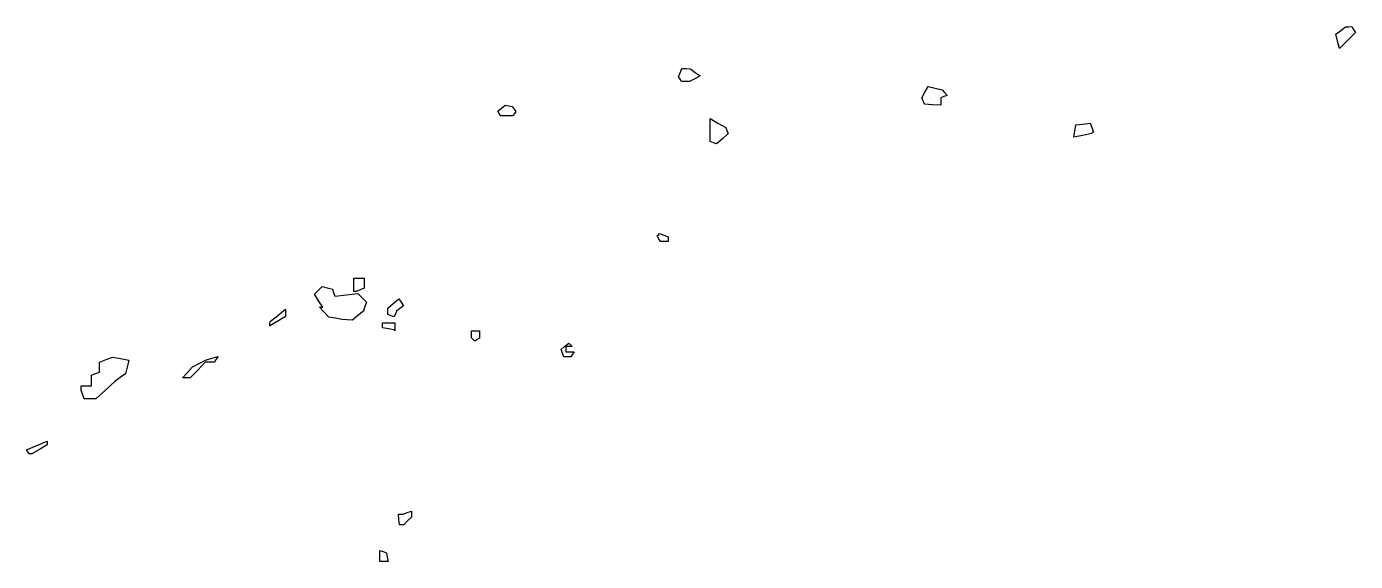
# Model space of a CAD drawing. Extents: x 0 to 4532, y 0 to 2620.
# Drawn here: x 3821 to 4328, y 1706 to 1910 of the extents above; entities that cross this region are included whole.
import ezdxf

# ---------------------------------------------------------------- set-up
doc = ezdxf.new("R2010")
doc.units = 0
doc.layers.add('Layer_1', color=7, linetype='CONTINUOUS')

msp = doc.modelspace()

# ---------------------------------------------------------------- linework, layer by layer
at = {"layer": 'Layer_1', "color": 7}
for points in [[(4321.441006, 1904.500993), (4320.758196, 1907.221347), (4322.629516, 1908.638415), (4324.500695, 1910.055511), (4325.6917, 1910.087259), (4326.882705, 1910.119007), (4327.566309, 1909.012872), (4328.249912, 1907.906707), (4325.186793, 1904.843617), (4322.123815, 1901.780526), (4321.441006, 1904.50088)], [(4070.556442, 1890.028875), (4069.994134, 1890.938626), (4070.60432, 1892.528863), (4071.214619, 1894.1191), (4072.857637, 1894.087352), (4074.500626, 1894.055604), (4076.333225, 1892.666769), (4078.165824, 1891.277962), (4076.148945, 1890.198585), (4074.132122, 1889.119208), (4072.625423, 1889.119208), (4071.118638, 1889.119208), (4070.556442, 1890.02896)], [(4163.307269, 1881.762535), (4162.846668, 1882.962838), (4164.005868, 1885.128763), (4165.164955, 1887.294688), (4167.832868, 1886.636115), (4170.500667, 1885.97757), (4171.500674, 1884.923336), (4172.500652, 1883.869103), (4171.250658, 1883.410769), (4170.000664, 1882.952435), (4170.000664, 1881.519889), (4170.000664, 1880.087344), (4166.884253, 1880.324887), (4163.767871, 1880.562431)], [(4001.570612, 1877.0058), (4001.022618, 1877.892506), (4002.406408, 1879.040878), (4003.790112, 1880.189278), (4005.1453, 1879.904198), (4006.500601, 1879.619117), (4007.184601, 1878.666846), (4007.868602, 1877.714603), (4007.3756, 1876.916849), (4006.882627, 1876.119094), (4004.500616, 1876.119094), (4002.118606, 1876.119094)], [(4083.250642, 1865.829724), (4082.000648, 1866.285762), (4082.000648, 1870.655908), (4082.000648, 1875.026083), (4084.984935, 1873.322602), (4087.969336, 1871.619093), (4088.412732, 1870.475539), (4088.856127, 1869.332015), (4086.678438, 1867.352836), (4084.500636, 1865.373657)], [(4221.168387, 1870.271558), (4221.500665, 1872.619099), (4224.256366, 1872.936069), (4227.012068, 1873.25304), (4227.629879, 1871.642932), (4228.247776, 1870.032853), (4227.874169, 1869.69278), (4227.500676, 1869.352736), (4224.168379, 1868.638377), (4220.835968, 1867.924017)], [(4062.45953, 1829.185624), (4061.800333, 1830.252159), (4062.257334, 1830.709161), (4062.714336, 1831.166163), (4064.357524, 1830.535652), (4066.000627, 1829.905114), (4066.000627, 1829.012087), (4066.000627, 1828.119088), (4064.559634, 1828.119088), (4063.118642, 1828.119088)], [(3939.000608, 1798.849661), (3936.500591, 1799.308562), (3934.711589, 1801.213473), (3932.9227, 1803.118412), (3933.576681, 1803.118412), (3934.230606, 1803.118412), (3932.629995, 1805.56131), (3931.029298, 1808.004237), (3932.49739, 1809.472301), (3933.965397, 1810.940364), (3935.913791, 1810.430836), (3937.862299, 1809.921309), (3938.356207, 1808.634209), (3938.850088, 1807.347109), (3943.2443, 1807.842407), (3947.638484, 1808.337705), (3949.276995, 1806.699109), (3950.915591, 1805.060513), (3950.313087, 1803.339458), (3949.710583, 1801.618402), (3947.605603, 1799.890628), (3945.500594, 1798.162855), (3943.500609, 1798.276807), (3941.500596, 1798.39076)], [(3946.000597, 1811.618412), (3946.000597, 1814.1184), (3948.000582, 1814.1184), (3950.000595, 1814.1184), (3950.000595, 1812.225395), (3950.000595, 1810.332389), (3948.418806, 1809.725406), (3946.836988, 1809.118395), (3946.418793, 1809.118395), (3946.000597, 1809.118395)], [(3960.250592, 1799.851737), (3959.000598, 1800.285069), (3959.000598, 1801.479476), (3959.000598, 1802.673911), (3961.12939, 1804.496702), (3963.258294, 1806.319465), (3964.110814, 1804.968954), (3964.963306, 1803.618387), (3963.644203, 1802.618409), (3962.3251, 1801.618402), (3961.912801, 1800.518389), (3961.500587, 1799.418405)], [(3914.055888, 1796.811862), (3914.11088, 1797.618404), (3917.055482, 1799.944458), (3920.000198, 1802.270513), (3920.000198, 1800.910081), (3920.000198, 1799.54962), (3917.000178, 1797.777456), (3914.000187, 1796.00532), (3914.055179, 1796.811862)], [(3959.250586, 1794.824123), (3957.000585, 1795.257512), (3957.000585, 1796.187956), (3957.000585, 1797.118401), (3959.333896, 1797.118401), (3961.667292, 1797.118401), (3961.667292, 1795.618391), (3961.667292, 1794.118409), (3961.584237, 1794.254472), (3961.501182, 1794.390535), (3959.251181, 1794.823896)], [(3991.640108, 1790.812247), (3991.000612, 1791.451715), (3991.000612, 1792.785076), (3991.000612, 1794.118409), (3992.500622, 1794.118409), (3994.000603, 1794.118409), (3994.000603, 1792.677417), (3994.000603, 1791.236424), (3993.140118, 1790.704588), (3992.279604, 1790.172779)], [(4025.667007, 1785.545276), (4025.119524, 1786.972152), (4026.584214, 1788.18779), (4028.048933, 1789.4034), (4028.691434, 1788.760899), (4029.333906, 1788.118398), (4028.167307, 1788.118398), (4027.000624, 1788.118398), (4027.000624, 1787.118391), (4027.000624, 1786.118384), (4028.559623, 1786.118384), (4030.118621, 1786.118384), (4029.500612, 1785.118406), (4028.882631, 1784.1184), (4027.548617, 1784.1184), (4026.214633, 1784.1184)], [(3842.607572, 1769.700168), (3842.00056, 1771.281958), (3842.00056, 1772.200185), (3842.00056, 1773.118383), (3844.000574, 1773.118383), (3846.000559, 1773.118383), (3846.000559, 1775.149776), (3846.000559, 1777.181169), (3847.500568, 1777.756772), (3849.000578, 1778.332376), (3849.000578, 1780.250127), (3849.000578, 1782.167908), (3851.50017, 1783.118223), (3853.999676, 1784.068566), (3857.073482, 1783.453817), (3860.147259, 1782.839067), (3859.528484, 1780.228726), (3858.909681, 1777.618385), (3856.927979, 1776.228388), (3854.946278, 1774.83839), (3851.277962, 1771.478399), (3847.609759, 1768.118379), (3845.412171, 1768.118379), (3843.214555, 1768.118379)], [(3882.593267, 1778.220776), (3884.495881, 1780.323148), (3886.998166, 1781.59409), (3889.500592, 1782.865032), (3891.87577, 1783.598837), (3894.251091, 1784.33267), (3893.566779, 1783.225514), (3892.88258, 1782.118386), (3891.128671, 1782.118386), (3889.37479, 1782.118386), (3886.500572, 1779.118395), (3883.626382, 1776.118403), (3882.158488, 1776.118403), (3880.690567, 1776.118403)], [(3821.651058, 1747.87492), (3821.183454, 1748.631487), (3825.09195, 1750.300669), (3829.000559, 1751.969851), (3829.000559, 1751.259743), (3829.000559, 1750.549608), (3826.096265, 1748.833994), (3823.191972, 1747.118381), (3822.65526, 1747.118381), (3822.118548, 1747.118381)], [(3963.275614, 1722.119151), (3963.124811, 1724.119136), (3963.980902, 1724.119136), (3964.836909, 1724.119136), (3966.418727, 1724.726119), (3968.000516, 1725.33313), (3968.000516, 1724.154711), (3968.000516, 1722.976292), (3966.571911, 1721.547715), (3965.143419, 1720.119138), (3964.28472, 1720.119138), (3963.426105, 1720.119138)], [(3956.000607, 1708.202454), (3956.000607, 1710.285806), (3957.250601, 1709.869594), (3958.500595, 1709.453412), (3958.823887, 1707.786271), (3959.147206, 1706.11913), (3957.573892, 1706.11913), (3956.000607, 1706.11913)]]:
    msp.add_lwpolyline(points, close=True, dxfattribs=at)

doc.saveas('drawing.dxf')
